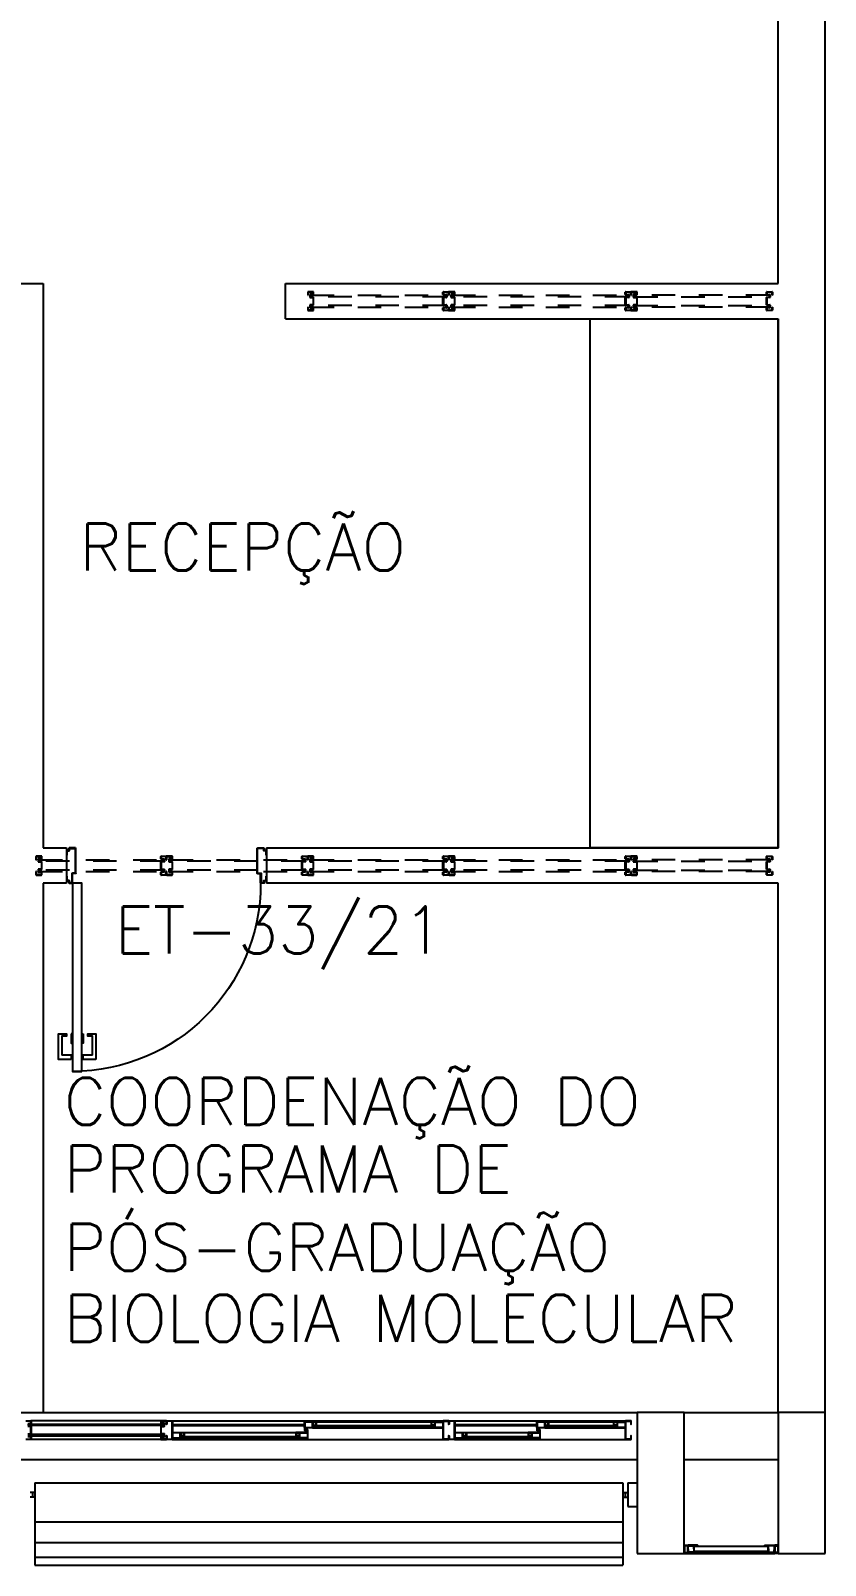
# Model space of a CAD drawing. Header units: millimetres. Extents: x 2686 to 2939, y 1294 to 1441.
# Drawn here: x 2923.32 to 2926.7, y 1348.67 to 1355.2 of the extents above; entities that cross this region are included whole.
import ezdxf

# ---------------------------------------------------------------- set-up
doc = ezdxf.new("R2010")
doc.units = ezdxf.units.MM
doc.linetypes.add('HIDDEN', pattern=[0.375, 0.25, -0.125])
for name, color, linetype in [('AR-ALV', 2, 'Continuous'), ('AR-BANCADAS', 1, 'Continuous'), ('AR-BRISES', 1, 'Continuous'), ('AR-ESQ', 1, 'Continuous'), ('AR-ESTC', 3, 'Continuous'), ('AR-PEITORIL', 1, 'Continuous'), ('AR-PORTA', 1, 'Continuous'), ('BC- VISTA', 1, 'Continuous'), ('BR-LINHAS', 1, 'Continuous'), ('BR-MONTANTE', 242, 'Continuous'), ('BR-PAINEL', 1, 'Continuous'), ('BR-SUPORTE', 1, 'Continuous'), ('DT-ESQ-BAGUETE-C', 1, 'Continuous'), ('DT-ESQ-BAGUETE-V', 1, 'Continuous'), ('DT-ESQ-CHAPA DOBRADA-V', 1, 'Continuous'), ('DT-ESQ-MARCO-V', 1, 'Continuous'), ('DT-ESQ-PERFIL CADEIRA-C', 2, 'Continuous'), ('DT-ESQ-PERFIL CADEIRA-V', 2, 'Continuous'), ('DT-ESQ-PERFIL U SIMPLES-C', 2, 'Continuous'), ('DT-ESQ-PERFIL U-C', 2, 'Continuous'), ('DT-ESQ-PERFIL U-V', 1, 'Continuous'), ('DT-ESQ-PROJ', 1, 'HIDDEN'), ('DT-ESQ-VENEZIANA-C', 1, 'Continuous'), ('DT-ESQ-VENEZIANA-V', 1, 'Continuous'), ('DT-ESQ-VIDRO-C', 2, 'Continuous'), ('DT-ESQ-VIDRO-V', 71, 'Continuous'), ('DT-TXTMOD', 1, 'Continuous'), ('ENDEREÇO', 2, 'Continuous'), ('maçaneta', 1, 'Continuous'), ('mov', 1, 'Continuous'), ('PM-PERFIL U-C', 2, 'Continuous'), ('pm1', 2, 'Continuous'), ('TEXTO', 2, 'Continuous')]:
    doc.layers.add(name, color=color, linetype=linetype)
doc.styles.add('S10', font='simplex.shx', dxfattribs={"height": 0.1})
doc.styles.add('UNB-100', font='simplex.shx', dxfattribs={"height": 0.2})
doc.styles.add('UNB1-100', font='simplex.shx', dxfattribs={"height": 0.2})

# ---------------------------------------------------------------- blocks, each defined once
blk = doc.blocks.new('EF62-P')
at = {"layer": 'DT-ESQ-BAGUETE-C', "ltscale": 0.1}
for points in [[(3.81, -0.055), (3.7965, -0.055), (3.7965, -0.0535), (3.8095, -0.0535, 0.414214), (3.81, -0.053), (3.81, -0.042, 0.414214), (3.8095, -0.0415), (3.7965, -0.0415), (3.7965, -0.04), (3.81, -0.04, -0.414214), (3.8115, -0.0415), (3.8115, -0.0535, -0.414214)], [(4.3015, -0.055), (4.315, -0.055), (4.315, -0.0535), (4.302, -0.0535, -0.414214), (4.3015, -0.053), (4.3015, -0.042, -0.414214), (4.302, -0.0415), (4.315, -0.0415), (4.315, -0.04), (4.3015, -0.04, 0.414214), (4.3, -0.0415), (4.3, -0.0535, 0.414214)], [(4.7975, -0.055), (4.784, -0.055), (4.784, -0.0535), (4.797, -0.0535, 0.414214), (4.7975, -0.053), (4.7975, -0.042, 0.414214), (4.797, -0.0415), (4.784, -0.0415), (4.784, -0.04), (4.7975, -0.04, -0.414214), (4.799, -0.0415), (4.799, -0.0535, -0.414214)], [(5.0765, -0.055), (5.09, -0.055), (5.09, -0.0535), (5.077, -0.0535, -0.414214), (5.0765, -0.053), (5.0765, -0.042, -0.414214), (5.077, -0.0415), (5.09, -0.0415), (5.09, -0.04), (5.0765, -0.04, 0.414214), (5.075, -0.0415), (5.075, -0.0535, 0.414214)], [(3.2485, -0.1), (3.235, -0.1), (3.235, -0.0985), (3.248, -0.0985, 0.414214), (3.2485, -0.098), (3.2485, -0.087, 0.414214), (3.248, -0.0865), (3.235, -0.0865), (3.235, -0.085), (3.2485, -0.085, -0.414214), (3.25, -0.0865), (3.25, -0.0985, -0.414214)], [(3.7265, -0.1), (3.74, -0.1), (3.74, -0.0985), (3.727, -0.0985, -0.414214), (3.7265, -0.098), (3.7265, -0.087, -0.414214), (3.727, -0.0865), (3.74, -0.0865), (3.74, -0.085), (3.7265, -0.085, 0.414214), (3.725, -0.0865), (3.725, -0.0985, 0.414214)], [(4.4485, -0.1), (4.435, -0.1), (4.435, -0.0985), (4.448, -0.0985, 0.414214), (4.4485, -0.098), (4.4485, -0.087, 0.414214), (4.448, -0.0865), (4.435, -0.0865), (4.435, -0.085), (4.4485, -0.085, -0.414214), (4.45, -0.0865), (4.45, -0.0985, -0.414214)], [(4.714, -0.1), (4.7275, -0.1), (4.7275, -0.0985), (4.7145, -0.0985, -0.414214), (4.714, -0.098), (4.714, -0.087, -0.414214), (4.7145, -0.0865), (4.7275, -0.0865), (4.7275, -0.085), (4.714, -0.085, 0.414214), (4.7125, -0.0865), (4.7125, -0.0985, 0.414214)]]:
    blk.add_lwpolyline(points, format="xyb", close=True, dxfattribs=at)
at = {"layer": 'DT-ESQ-BAGUETE-V', "ltscale": 0.1}
for p, q in [((3.81, -0.04), (4.3015, -0.04)), ((4.7975, -0.04), (5.0765, -0.04)), ((3.2485, -0.085), (3.7265, -0.085)), ((4.4485, -0.085), (4.714, -0.085))]:
    blk.add_line(p, q, dxfattribs=at)
at = {"layer": 'DT-ESQ-CHAPA DOBRADA-V', "ltscale": 0.1}
for p, q in [((3.2, -0.052), (3.7615, -0.052)), ((3.2, -0.055), (3.7615, -0.055)), ((4.4, -0.052), (4.749, -0.052)), ((4.4, -0.055), (4.749, -0.055))]:
    blk.add_line(p, q, dxfattribs=at)
at = {"layer": 'DT-ESQ-MARCO-V', "ltscale": 0.1}
for p, q in [((3.1515, -0.035), (2.5985, -0.035)), ((3.1515, -0.115), (2.5985, -0.115))]:
    blk.add_line(p, q, dxfattribs=at)
at = {"layer": 'DT-ESQ-PERFIL CADEIRA-C', "ltscale": 0.1}
for p, q in [((3.7635, -0.0635), (3.81, -0.0635)), ((4.35, -0.0635), (4.3015, -0.0635)), ((4.751, -0.0635), (4.7975, -0.0635)), ((5.125, -0.0635), (5.0765, -0.0635)), ((3.2, -0.1085), (3.2485, -0.1085)), ((3.773, -0.1085), (3.7265, -0.1085)), ((4.4, -0.1085), (4.4485, -0.1085)), ((4.7605, -0.1085), (4.714, -0.1085))]:
    blk.add_line(p, q, dxfattribs=at)
for points in [[(3.81, -0.062, -1), (3.81, -0.065), (3.7635, -0.065, -0.414214), (3.7615, -0.063), (3.7615, -0.042, -0.414214), (3.7635, -0.04), (3.795, -0.04, -0.414214), (3.7965, -0.0415), (3.7965, -0.062)], [(3.7965, -0.0635, -0.198913), (3.7954, -0.0631, -0.198913), (3.795, -0.062), (3.795, -0.042, 0.414214), (3.7945, -0.0415), (3.7635, -0.0415, 0.414214), (3.763, -0.042), (3.763, -0.063, 0.414214), (3.7635, -0.0635)], [(4.3015, -0.065), (4.35, -0.065), (4.35, -0.0635), (4.315, -0.0635, 0.198912), (4.3161, -0.0631, 0.198913), (4.3165, -0.062), (4.3165, -0.042, -0.414214), (4.317, -0.0415), (4.35, -0.0415), (4.35, -0.04), (4.3165, -0.04, 0.414214), (4.315, -0.0415), (4.315, -0.0535), (4.315, -0.055), (4.315, -0.062), (4.3015, -0.062, 1)], [(4.7975, -0.062, -1), (4.7975, -0.065), (4.751, -0.065, -0.414214), (4.749, -0.063), (4.749, -0.042, -0.414214), (4.751, -0.04), (4.7825, -0.04, -0.414214), (4.784, -0.0415), (4.784, -0.062)], [(4.784, -0.0635, -0.198913), (4.7829, -0.0631, -0.198913), (4.7825, -0.062), (4.7825, -0.042, 0.414214), (4.782, -0.0415), (4.751, -0.0415, 0.414214), (4.7505, -0.042), (4.7505, -0.063, 0.414214), (4.751, -0.0635)], [(5.0765, -0.065), (5.125, -0.065), (5.125, -0.0635), (5.09, -0.0635, 0.198912), (5.0911, -0.0631, 0.198913), (5.0915, -0.062), (5.0915, -0.042, -0.414214), (5.092, -0.0415), (5.125, -0.0415), (5.125, -0.04), (5.0915, -0.04, 0.414214), (5.09, -0.0415), (5.09, -0.0535), (5.09, -0.055), (5.09, -0.062), (5.0765, -0.062, 1)], [(3.2485, -0.11), (3.2, -0.11), (3.2, -0.1085), (3.235, -0.1085, -0.198912), (3.2339, -0.1081, -0.198913), (3.2335, -0.107), (3.2335, -0.087, 0.414214), (3.233, -0.0865), (3.2, -0.0865), (3.2, -0.085), (3.2335, -0.085, -0.414214), (3.235, -0.0865), (3.235, -0.0985), (3.235, -0.1), (3.235, -0.107), (3.2485, -0.107, -1)], [(3.7265, -0.107, 1), (3.7265, -0.11), (3.773, -0.11, 0.414214), (3.775, -0.108), (3.775, -0.087, 0.414214), (3.773, -0.085), (3.7415, -0.085, 0.414214), (3.74, -0.0865), (3.74, -0.107)], [(3.74, -0.1085, 0.198913), (3.7411, -0.1081, 0.198913), (3.7415, -0.107), (3.7415, -0.087, -0.414214), (3.742, -0.0865), (3.773, -0.0865, -0.414214), (3.7735, -0.087), (3.7735, -0.108, -0.414214), (3.773, -0.1085)], [(4.4485, -0.11), (4.4, -0.11), (4.4, -0.1085), (4.435, -0.1085, -0.198912), (4.4339, -0.1081, -0.198913), (4.4335, -0.107), (4.4335, -0.087, 0.414214), (4.433, -0.0865), (4.4, -0.0865), (4.4, -0.085), (4.4335, -0.085, -0.414214), (4.435, -0.0865), (4.435, -0.0985), (4.435, -0.1), (4.435, -0.107), (4.4485, -0.107, -1)], [(4.714, -0.107, 1), (4.714, -0.11), (4.7605, -0.11, 0.414214), (4.7625, -0.108), (4.7625, -0.087, 0.414214), (4.7605, -0.085), (4.729, -0.085, 0.414214), (4.7275, -0.0865), (4.7275, -0.107)], [(4.7275, -0.1085, 0.198913), (4.7286, -0.1081, 0.198913), (4.729, -0.107), (4.729, -0.087, -0.414214), (4.7295, -0.0865), (4.7605, -0.0865, -0.414214), (4.761, -0.087), (4.761, -0.108, -0.414214), (4.7605, -0.1085)]]:
    blk.add_lwpolyline(points, format="xyb", close=True, dxfattribs=at)
at = {"layer": 'DT-ESQ-PERFIL CADEIRA-V', "ltscale": 0.1}
for p, q in [((3.795, -0.065), (4.3015, -0.065)), ((4.7825, -0.065), (5.0765, -0.065)), ((3.2485, -0.11), (3.7265, -0.11)), ((4.4485, -0.11), (4.714, -0.11))]:
    blk.add_line(p, q, dxfattribs=at)
at = {"layer": 'DT-ESQ-PERFIL U SIMPLES-C', "ltscale": 0.1}
for points in [[(3.7635, -0.077), (3.7715, -0.077), (3.7715, -0.0755), (3.7635, -0.0755, -0.414214), (3.763, -0.075), (3.763, -0.067, -0.414214), (3.7635, -0.0665), (3.7715, -0.0665), (3.7715, -0.065), (3.7635, -0.065, 0.414214), (3.7615, -0.067), (3.7615, -0.075, 0.414214)], [(4.751, -0.077), (4.759, -0.077), (4.759, -0.0755), (4.751, -0.0755, -0.414214), (4.7505, -0.075), (4.7505, -0.067, -0.414214), (4.751, -0.0665), (4.759, -0.0665), (4.759, -0.065), (4.751, -0.065, 0.414214), (4.749, -0.067), (4.749, -0.075, 0.414214)], [(3.773, -0.073), (3.765, -0.073), (3.765, -0.0745), (3.773, -0.0745, -0.414214), (3.7735, -0.075), (3.7735, -0.083, -0.414214), (3.773, -0.0835), (3.765, -0.0835), (3.765, -0.085), (3.773, -0.085, 0.414214), (3.775, -0.083), (3.775, -0.075, 0.414214)], [(4.7605, -0.073), (4.7525, -0.073), (4.7525, -0.0745), (4.7605, -0.0745, -0.414214), (4.761, -0.075), (4.761, -0.083, -0.414214), (4.7605, -0.0835), (4.7525, -0.0835), (4.7525, -0.085), (4.7605, -0.085, 0.414214), (4.7625, -0.083), (4.7625, -0.075, 0.414214)]]:
    blk.add_lwpolyline(points, format="xyb", close=True, dxfattribs=at)
at = {"layer": 'DT-ESQ-PERFIL U-C', "ltscale": 0.1}
for points in [[(2.577, -0.1135), (2.598, -0.1135, 0.414214), (2.5985, -0.113), (2.5985, -0.1035), (2.5855, -0.1035, -0.414214)], [(2.5855, -0.0905), (2.5985, -0.0905), (2.5985, -0.0595), (2.5855, -0.0595, -0.414214)], [(2.5855, -0.0465), (2.5985, -0.0465), (2.5985, -0.037, 0.414214), (2.598, -0.0365), (2.577, -0.0365, 0.414214)], [(2.5765, -0.035), (2.5985, -0.035, -0.414214), (2.6, -0.0365), (2.6, -0.0465, -0.414214), (2.5985, -0.048), (2.5855, -0.048)], [(2.5855, -0.058), (2.5985, -0.058), (2.5985, -0.058, -0.414214), (2.6, -0.0595), (2.6, -0.0905, -0.414214), (2.5985, -0.092), (2.5985, -0.092), (2.5855, -0.092)], [(2.5855, -0.102), (2.5985, -0.102, -0.414214), (2.6, -0.1035), (2.6, -0.1135, -0.414214), (2.5985, -0.115), (2.5765, -0.115, -0.414214)]]:
    blk.add_lwpolyline(points, format="xyb", dxfattribs=at)
for points in [[(3.15, -0.1035), (3.15, -0.1135, 0.414214), (3.1515, -0.115), (3.1735, -0.115, 0.414214), (3.175, -0.1135), (3.175, -0.1), (3.1735, -0.1), (3.1735, -0.113, -0.414214), (3.173, -0.1135), (3.152, -0.1135, -0.414214), (3.1515, -0.113), (3.1515, -0.1035), (3.1645, -0.1035, 0.414214), (3.166, -0.102), (3.166, -0.092, 0.414214), (3.1645, -0.0905), (3.1515, -0.0905), (3.1515, -0.0595), (3.1645, -0.0595, 0.414214), (3.166, -0.058), (3.166, -0.048, 0.414214), (3.1645, -0.0465), (3.1515, -0.0465), (3.1515, -0.037, -0.414214), (3.152, -0.0365), (3.173, -0.0365, -0.414214), (3.1735, -0.037), (3.1735, -0.05), (3.175, -0.05), (3.175, -0.0365, 0.414214), (3.1735, -0.035), (3.1515, -0.035, 0.414214), (3.15, -0.0365), (3.15, -0.0465, 0.414214), (3.1515, -0.048), (3.1645, -0.048), (3.1645, -0.058), (3.1515, -0.058), (3.1515, -0.058, 0.414214), (3.15, -0.0595), (3.15, -0.0905, 0.414214), (3.1515, -0.092), (3.1515, -0.092), (3.1645, -0.092), (3.1645, -0.102), (3.1515, -0.102, 0.414214)], [(3.175, -0.0365, -0.414214), (3.1765, -0.035), (3.1985, -0.035, -0.414214), (3.2, -0.0365), (3.2, -0.1135, -0.414214), (3.1985, -0.115), (3.1765, -0.115, -0.414214), (3.175, -0.1135), (3.175, -0.1), (3.1765, -0.1), (3.1765, -0.113, 0.414214), (3.177, -0.1135), (3.198, -0.1135, 0.414214), (3.1985, -0.113), (3.1985, -0.037, 0.414214), (3.198, -0.0365), (3.177, -0.0365, 0.414214), (3.1765, -0.037), (3.1765, -0.05), (3.175, -0.05)], [(4.375, -0.0365, 0.414214), (4.3735, -0.035), (4.3515, -0.035, 0.414214), (4.35, -0.0365), (4.35, -0.1135, 0.414214), (4.3515, -0.115), (4.3735, -0.115, 0.414214), (4.375, -0.1135), (4.375, -0.1), (4.3735, -0.1), (4.3735, -0.113, -0.414214), (4.373, -0.1135), (4.352, -0.1135, -0.414214), (4.3515, -0.113), (4.3515, -0.037, -0.414214), (4.352, -0.0365), (4.373, -0.0365, -0.414214), (4.3735, -0.037), (4.3735, -0.05), (4.375, -0.05)], [(4.375, -0.0365, -0.414214), (4.3765, -0.035), (4.3985, -0.035, -0.414214), (4.4, -0.0365), (4.4, -0.1135, -0.414214), (4.3985, -0.115), (4.3765, -0.115, -0.414214), (4.375, -0.1135), (4.375, -0.1), (4.3765, -0.1), (4.3765, -0.113, 0.414214), (4.377, -0.1135), (4.398, -0.1135, 0.414214), (4.3985, -0.113), (4.3985, -0.037, 0.414214), (4.398, -0.0365), (4.377, -0.0365, 0.414214), (4.3765, -0.037), (4.3765, -0.05), (4.375, -0.05)], [(5.15, -0.0365, 0.414214), (5.1485, -0.035), (5.1265, -0.035, 0.414214), (5.125, -0.0365), (5.125, -0.1135, 0.414214), (5.1265, -0.115), (5.1485, -0.115, 0.414214), (5.15, -0.1135), (5.15, -0.1), (5.1485, -0.1), (5.1485, -0.113, -0.414214), (5.148, -0.1135), (5.127, -0.1135, -0.414214), (5.1265, -0.113), (5.1265, -0.037, -0.414214), (5.127, -0.0365), (5.148, -0.0365, -0.414214), (5.1485, -0.037), (5.1485, -0.05), (5.15, -0.05)]]:
    blk.add_lwpolyline(points, format="xyb", close=True, dxfattribs=at)
at = {"layer": 'DT-ESQ-PERFIL U-V', "ltscale": 0.1}
for p, q in [((3.1985, -0.035), (4.3515, -0.035)), ((4.3985, -0.035), (5.1265, -0.035)), ((3.1985, -0.115), (4.3515, -0.115)), ((4.3985, -0.115), (5.1265, -0.115))]:
    blk.add_line(p, q, dxfattribs=at)
at = {"layer": 'DT-ESQ-VIDRO-C', "ltscale": 0.1}
for points in [[(2.5875, -0.056), (2.5875, -0.05), (3.1625, -0.05), (3.1625, -0.056)], [(4.3125, -0.06), (4.3125, -0.057), (3.799, -0.057), (3.799, -0.06)], [(5.0875, -0.06), (5.0875, -0.057), (4.7865, -0.057), (4.7865, -0.06)], [(3.238, -0.105), (3.238, -0.102), (3.737, -0.102), (3.737, -0.105)], [(4.438, -0.105), (4.438, -0.102), (4.7245, -0.102), (4.7245, -0.105)]]:
    blk.add_lwpolyline(points, close=True, dxfattribs=at)
at = {"layer": 'DT-ESQ-VIDRO-V', "ltscale": 0.1}
blk.add_lwpolyline([(2.5875, -0.094), (2.5875, -0.1), (3.1625, -0.1), (3.1625, -0.094)], close=True, dxfattribs=at)
at = {"layer": 'DT-TXTMOD', "ltscale": 0.1, "style": 'S10', "flags": 3}
for tag, p in [('M01A', (0.025, -0.255)), ('M02A', (0.4253, -0.255)), ('M03A', (0.827, -0.255)), ('M04A', (1.2288, -0.255)), ('M05A', (1.6306, -0.255)), ('M06A', (2.0323, -0.255)), ('M07A', (2.4341, -0.255)), ('M08A', (2.8359, -0.255)), ('M09A', (3.2376, -0.255)), ('M10A', (3.6394, -0.255)), ('M11A', (4.0412, -0.255)), ('M12A', (4.4429, -0.255)), ('M13A', (4.8447, -0.255)), ('M14A', (5.2464, -0.255)), ('M15A', (5.6482, -0.255)), ('M16A', (6.05, -0.255))]:
    blk.add_attdef(tag, p, '', height=0.1, dxfattribs=at)
blk = doc.blocks.new('BCL07')
at = {"layer": 'BC- VISTA'}
blk.add_lwpolyline([(0.8, 0), (0.8, -2.25), (0, -2.25), (0, 0)], close=True, dxfattribs=at)
blk = doc.blocks.new('EF139-P')
at = {"layer": 'DT-ESQ-PROJ', "ltscale": 0.1}
for points in [[(0.025, -0.1035), (0.025, -0.1135, -0.414214), (0.0235, -0.115), (0.0015, -0.115, -0.414214), (0, -0.1135), (0, -0.1), (0.0015, -0.1), (0.0015, -0.113, 0.414214), (0.002, -0.1135), (0.023, -0.1135, 0.414214), (0.0235, -0.113), (0.0235, -0.1035), (0.0105, -0.1035, -0.414214), (0.009, -0.102), (0.009, -0.092, -0.414214), (0.0105, -0.0905), (0.0235, -0.0905), (0.0235, -0.0595), (0.0105, -0.0595, -0.414214), (0.009, -0.058), (0.009, -0.048, -0.414214), (0.0105, -0.0465), (0.0235, -0.0465), (0.0235, -0.037, 0.414214), (0.023, -0.0365), (0.002, -0.0365, 0.414214), (0.0015, -0.037), (0.0015, -0.05), (0, -0.05), (0, -0.0365, -0.414214), (0.0015, -0.035), (0.0235, -0.035, -0.414214), (0.025, -0.0365), (0.025, -0.0465, -0.414214), (0.0235, -0.048), (0.0105, -0.048), (0.0105, -0.058), (0.0235, -0.058), (0.0235, -0.058, -0.414214), (0.025, -0.0595), (0.025, -0.0905, -0.414214), (0.0235, -0.092), (0.0235, -0.092), (0.0105, -0.092), (0.0105, -0.102), (0.0235, -0.102, -0.414214)], [(0.575, -0.1035), (0.575, -0.1135, 0.414214), (0.5765, -0.115), (0.5985, -0.115, 0.414214), (0.6, -0.1135), (0.6, -0.1), (0.5985, -0.1), (0.5985, -0.113, -0.414214), (0.598, -0.1135), (0.577, -0.1135, -0.414214), (0.5765, -0.113), (0.5765, -0.1035), (0.5895, -0.1035, 0.414214), (0.591, -0.102), (0.591, -0.092, 0.414214), (0.5895, -0.0905), (0.5765, -0.0905), (0.5765, -0.0595), (0.5895, -0.0595, 0.414214), (0.591, -0.058), (0.591, -0.048, 0.414214), (0.5895, -0.0465), (0.5765, -0.0465), (0.5765, -0.037, -0.414214), (0.577, -0.0365), (0.598, -0.0365, -0.414214), (0.5985, -0.037), (0.5985, -0.05), (0.6, -0.05), (0.6, -0.0365, 0.414214), (0.5985, -0.035), (0.5765, -0.035, 0.414214), (0.575, -0.0365), (0.575, -0.0465, 0.414214), (0.5765, -0.048), (0.5895, -0.048), (0.5895, -0.058), (0.5765, -0.058), (0.5765, -0.058, 0.414214), (0.575, -0.0595), (0.575, -0.0905, 0.414214), (0.5765, -0.092), (0.5765, -0.092), (0.5895, -0.092), (0.5895, -0.102), (0.5765, -0.102, 0.414214)], [(0.625, -0.1035), (0.625, -0.1135, -0.414214), (0.6235, -0.115), (0.6015, -0.115, -0.414214), (0.6, -0.1135), (0.6, -0.1), (0.6015, -0.1), (0.6015, -0.113, 0.414214), (0.602, -0.1135), (0.623, -0.1135, 0.414214), (0.6235, -0.113), (0.6235, -0.1035), (0.6105, -0.1035, -0.414214), (0.609, -0.102), (0.609, -0.092, -0.414214), (0.6105, -0.0905), (0.6235, -0.0905), (0.6235, -0.0595), (0.6105, -0.0595, -0.414214), (0.609, -0.058), (0.609, -0.048, -0.414214), (0.6105, -0.0465), (0.6235, -0.0465), (0.6235, -0.037, 0.414214), (0.623, -0.0365), (0.602, -0.0365, 0.414214), (0.6015, -0.037), (0.6015, -0.05), (0.6, -0.05), (0.6, -0.0365, -0.414214), (0.6015, -0.035), (0.6235, -0.035, -0.414214), (0.625, -0.0365), (0.625, -0.0465, -0.414214), (0.6235, -0.048), (0.6105, -0.048), (0.6105, -0.058), (0.6235, -0.058), (0.6235, -0.058, -0.414214), (0.625, -0.0595), (0.625, -0.0905, -0.414214), (0.6235, -0.092), (0.6235, -0.092), (0.6105, -0.092), (0.6105, -0.102), (0.6235, -0.102, -0.414214)], [(1.35, -0.1035), (1.35, -0.1135, 0.414214), (1.3515, -0.115), (1.3735, -0.115, 0.414214), (1.375, -0.1135), (1.375, -0.1), (1.3735, -0.1), (1.3735, -0.113, -0.414214), (1.373, -0.1135), (1.352, -0.1135, -0.414214), (1.3515, -0.113), (1.3515, -0.1035), (1.3645, -0.1035, 0.414214), (1.366, -0.102), (1.366, -0.092, 0.414214), (1.3645, -0.0905), (1.3515, -0.0905), (1.3515, -0.0595), (1.3645, -0.0595, 0.414214), (1.366, -0.058), (1.366, -0.048, 0.414214), (1.3645, -0.0465), (1.3515, -0.0465), (1.3515, -0.037, -0.414214), (1.352, -0.0365), (1.373, -0.0365, -0.414214), (1.3735, -0.037), (1.3735, -0.05), (1.375, -0.05), (1.375, -0.0365, 0.414214), (1.3735, -0.035), (1.3515, -0.035, 0.414214), (1.35, -0.0365), (1.35, -0.0465, 0.414214), (1.3515, -0.048), (1.3645, -0.048), (1.3645, -0.058), (1.3515, -0.058), (1.3515, -0.058, 0.414214), (1.35, -0.0595), (1.35, -0.0905, 0.414214), (1.3515, -0.092), (1.3515, -0.092), (1.3645, -0.092), (1.3645, -0.102), (1.3515, -0.102, 0.414214)], [(1.4, -0.1035), (1.4, -0.1135, -0.414214), (1.3985, -0.115), (1.3765, -0.115, -0.414214), (1.375, -0.1135), (1.375, -0.1), (1.3765, -0.1), (1.3765, -0.113, 0.414214), (1.377, -0.1135), (1.398, -0.1135, 0.414214), (1.3985, -0.113), (1.3985, -0.1035), (1.3855, -0.1035, -0.414214), (1.384, -0.102), (1.384, -0.092, -0.414214), (1.3855, -0.0905), (1.3985, -0.0905), (1.3985, -0.0595), (1.3855, -0.0595, -0.414214), (1.384, -0.058), (1.384, -0.048, -0.414214), (1.3855, -0.0465), (1.3985, -0.0465), (1.3985, -0.037, 0.414214), (1.398, -0.0365), (1.377, -0.0365, 0.414214), (1.3765, -0.037), (1.3765, -0.05), (1.375, -0.05), (1.375, -0.0365, -0.414214), (1.3765, -0.035), (1.3985, -0.035, -0.414214), (1.4, -0.0365), (1.4, -0.0465, -0.414214), (1.3985, -0.048), (1.3855, -0.048), (1.3855, -0.058), (1.3985, -0.058), (1.3985, -0.058, -0.414214), (1.4, -0.0595), (1.4, -0.0905, -0.414214), (1.3985, -0.092), (1.3985, -0.092), (1.3855, -0.092), (1.3855, -0.102), (1.3985, -0.102, -0.414214)], [(1.95, -0.1035), (1.95, -0.1135, 0.414214), (1.9515, -0.115), (1.9735, -0.115, 0.414214), (1.975, -0.1135), (1.975, -0.1), (1.9735, -0.1), (1.9735, -0.113, -0.414214), (1.973, -0.1135), (1.952, -0.1135, -0.414214), (1.9515, -0.113), (1.9515, -0.1035), (1.9645, -0.1035, 0.414214), (1.966, -0.102), (1.966, -0.092, 0.414214), (1.9645, -0.0905), (1.9515, -0.0905), (1.9515, -0.0595), (1.9645, -0.0595, 0.414214), (1.966, -0.058), (1.966, -0.048, 0.414214), (1.9645, -0.0465), (1.9515, -0.0465), (1.9515, -0.037, -0.414214), (1.952, -0.0365), (1.973, -0.0365, -0.414214), (1.9735, -0.037), (1.9735, -0.05), (1.975, -0.05), (1.975, -0.0365, 0.414214), (1.9735, -0.035), (1.9515, -0.035, 0.414214), (1.95, -0.0365), (1.95, -0.0465, 0.414214), (1.9515, -0.048), (1.9645, -0.048), (1.9645, -0.058), (1.9515, -0.058), (1.9515, -0.058, 0.414214), (1.95, -0.0595), (1.95, -0.0905, 0.414214), (1.9515, -0.092), (1.9515, -0.092), (1.9645, -0.092), (1.9645, -0.102), (1.9515, -0.102, 0.414214)]]:
    blk.add_lwpolyline(points, format="xyb", close=True, dxfattribs=at)
for points in [[(0.0125, -0.056), (0.0125, -0.05), (0.5875, -0.05), (0.5875, -0.056)], [(1.3625, -0.056), (1.3625, -0.05), (0.6125, -0.05), (0.6125, -0.056)], [(1.9625, -0.056), (1.9625, -0.05), (1.3875, -0.05), (1.3875, -0.056)], [(0.0125, -0.094), (0.0125, -0.1), (0.5875, -0.1), (0.5875, -0.094)], [(1.3625, -0.094), (1.3625, -0.1), (0.6125, -0.1), (0.6125, -0.094)], [(1.9625, -0.094), (1.9625, -0.1), (1.3875, -0.1), (1.3875, -0.094)]]:
    blk.add_lwpolyline(points, close=True, dxfattribs=at)
at = {"layer": 'DT-TXTMOD', "ltscale": 0.1, "style": 'S10', "flags": 3}
for tag, p in [('M19A', (0.0235, -0.255)), ('M21A', (0.827, -0.255)), ('M23A', (1.6306, -0.255)), ('M26A', (2.4341, -0.255))]:
    blk.add_attdef(tag, p, '', height=0.1, dxfattribs=at)
blk = doc.blocks.new('EF140-P')
at = {"layer": 'DT-ESQ-PROJ', "ltscale": 0.1}
for points in [[(0.025, -0.1035), (0.025, -0.1135, -0.414214), (0.0235, -0.115), (0.0015, -0.115, -0.414214), (0, -0.1135), (0, -0.1), (0.0015, -0.1), (0.0015, -0.113, 0.414214), (0.002, -0.1135), (0.023, -0.1135, 0.414214), (0.0235, -0.113), (0.0235, -0.1035), (0.0105, -0.1035, -0.414214), (0.009, -0.102), (0.009, -0.092, -0.414214), (0.0105, -0.0905), (0.0235, -0.0905), (0.0235, -0.0595), (0.0105, -0.0595, -0.414214), (0.009, -0.058), (0.009, -0.048, -0.414214), (0.0105, -0.0465), (0.0235, -0.0465), (0.0235, -0.037, 0.414214), (0.023, -0.0365), (0.002, -0.0365, 0.414214), (0.0015, -0.037), (0.0015, -0.05), (0, -0.05), (0, -0.0365, -0.414214), (0.0015, -0.035), (0.0235, -0.035, -0.414214), (0.025, -0.0365), (0.025, -0.0465, -0.414214), (0.0235, -0.048), (0.0105, -0.048), (0.0105, -0.058), (0.0235, -0.058), (0.0235, -0.058, -0.414214), (0.025, -0.0595), (0.025, -0.0905, -0.414214), (0.0235, -0.092), (0.0235, -0.092), (0.0105, -0.092), (0.0105, -0.102), (0.0235, -0.102, -0.414214)], [(0.575, -0.1035), (0.575, -0.1135, 0.414214), (0.5765, -0.115), (0.5985, -0.115, 0.414214), (0.6, -0.1135), (0.6, -0.1), (0.5985, -0.1), (0.5985, -0.113, -0.414214), (0.598, -0.1135), (0.577, -0.1135, -0.414214), (0.5765, -0.113), (0.5765, -0.1035), (0.5895, -0.1035, 0.414214), (0.591, -0.102), (0.591, -0.092, 0.414214), (0.5895, -0.0905), (0.5765, -0.0905), (0.5765, -0.0595), (0.5895, -0.0595, 0.414214), (0.591, -0.058), (0.591, -0.048, 0.414214), (0.5895, -0.0465), (0.5765, -0.0465), (0.5765, -0.037, -0.414214), (0.577, -0.0365), (0.598, -0.0365, -0.414214), (0.5985, -0.037), (0.5985, -0.05), (0.6, -0.05), (0.6, -0.0365, 0.414214), (0.5985, -0.035), (0.5765, -0.035, 0.414214), (0.575, -0.0365), (0.575, -0.0465, 0.414214), (0.5765, -0.048), (0.5895, -0.048), (0.5895, -0.058), (0.5765, -0.058), (0.5765, -0.058, 0.414214), (0.575, -0.0595), (0.575, -0.0905, 0.414214), (0.5765, -0.092), (0.5765, -0.092), (0.5895, -0.092), (0.5895, -0.102), (0.5765, -0.102, 0.414214)], [(0.625, -0.1035), (0.625, -0.1135, -0.414214), (0.6235, -0.115), (0.6015, -0.115, -0.414214), (0.6, -0.1135), (0.6, -0.1), (0.6015, -0.1), (0.6015, -0.113, 0.414214), (0.602, -0.1135), (0.623, -0.1135, 0.414214), (0.6235, -0.113), (0.6235, -0.1035), (0.6105, -0.1035, -0.414214), (0.609, -0.102), (0.609, -0.092, -0.414214), (0.6105, -0.0905), (0.6235, -0.0905), (0.6235, -0.0595), (0.6105, -0.0595, -0.414214), (0.609, -0.058), (0.609, -0.048, -0.414214), (0.6105, -0.0465), (0.6235, -0.0465), (0.6235, -0.037, 0.414214), (0.623, -0.0365), (0.602, -0.0365, 0.414214), (0.6015, -0.037), (0.6015, -0.05), (0.6, -0.05), (0.6, -0.0365, -0.414214), (0.6015, -0.035), (0.6235, -0.035, -0.414214), (0.625, -0.0365), (0.625, -0.0465, -0.414214), (0.6235, -0.048), (0.6105, -0.048), (0.6105, -0.058), (0.6235, -0.058), (0.6235, -0.058, -0.414214), (0.625, -0.0595), (0.625, -0.0905, -0.414214), (0.6235, -0.092), (0.6235, -0.092), (0.6105, -0.092), (0.6105, -0.102), (0.6235, -0.102, -0.414214)], [(1.35, -0.1035), (1.35, -0.1135, 0.414214), (1.3515, -0.115), (1.3735, -0.115, 0.414214), (1.375, -0.1135), (1.375, -0.1), (1.3735, -0.1), (1.3735, -0.113, -0.414214), (1.373, -0.1135), (1.352, -0.1135, -0.414214), (1.3515, -0.113), (1.3515, -0.1035), (1.3645, -0.1035, 0.414214), (1.366, -0.102), (1.366, -0.092, 0.414214), (1.3645, -0.0905), (1.3515, -0.0905), (1.3515, -0.0595), (1.3645, -0.0595, 0.414214), (1.366, -0.058), (1.366, -0.048, 0.414214), (1.3645, -0.0465), (1.3515, -0.0465), (1.3515, -0.037, -0.414214), (1.352, -0.0365), (1.373, -0.0365, -0.414214), (1.3735, -0.037), (1.3735, -0.05), (1.375, -0.05), (1.375, -0.0365, 0.414214), (1.3735, -0.035), (1.3515, -0.035, 0.414214), (1.35, -0.0365), (1.35, -0.0465, 0.414214), (1.3515, -0.048), (1.3645, -0.048), (1.3645, -0.058), (1.3515, -0.058), (1.3515, -0.058, 0.414214), (1.35, -0.0595), (1.35, -0.0905, 0.414214), (1.3515, -0.092), (1.3515, -0.092), (1.3645, -0.092), (1.3645, -0.102), (1.3515, -0.102, 0.414214)], [(1.4, -0.1035), (1.4, -0.1135, -0.414214), (1.3985, -0.115), (1.3765, -0.115, -0.414214), (1.375, -0.1135), (1.375, -0.1), (1.3765, -0.1), (1.3765, -0.113, 0.414214), (1.377, -0.1135), (1.398, -0.1135, 0.414214), (1.3985, -0.113), (1.3985, -0.1035), (1.3855, -0.1035, -0.414214), (1.384, -0.102), (1.384, -0.092, -0.414214), (1.3855, -0.0905), (1.3985, -0.0905), (1.3985, -0.0595), (1.3855, -0.0595, -0.414214), (1.384, -0.058), (1.384, -0.048, -0.414214), (1.3855, -0.0465), (1.3985, -0.0465), (1.3985, -0.037, 0.414214), (1.398, -0.0365), (1.377, -0.0365, 0.414214), (1.3765, -0.037), (1.3765, -0.05), (1.375, -0.05), (1.375, -0.0365, -0.414214), (1.3765, -0.035), (1.3985, -0.035, -0.414214), (1.4, -0.0365), (1.4, -0.0465, -0.414214), (1.3985, -0.048), (1.3855, -0.048), (1.3855, -0.058), (1.3985, -0.058), (1.3985, -0.058, -0.414214), (1.4, -0.0595), (1.4, -0.0905, -0.414214), (1.3985, -0.092), (1.3985, -0.092), (1.3855, -0.092), (1.3855, -0.102), (1.3985, -0.102, -0.414214)], [(1.95, -0.1035), (1.95, -0.1135, 0.414214), (1.9515, -0.115), (1.9735, -0.115, 0.414214), (1.975, -0.1135), (1.975, -0.1), (1.9735, -0.1), (1.9735, -0.113, -0.414214), (1.973, -0.1135), (1.952, -0.1135, -0.414214), (1.9515, -0.113), (1.9515, -0.1035), (1.9645, -0.1035, 0.414214), (1.966, -0.102), (1.966, -0.092, 0.414214), (1.9645, -0.0905), (1.9515, -0.0905), (1.9515, -0.0595), (1.9645, -0.0595, 0.414214), (1.966, -0.058), (1.966, -0.048, 0.414214), (1.9645, -0.0465), (1.9515, -0.0465), (1.9515, -0.037, -0.414214), (1.952, -0.0365), (1.973, -0.0365, -0.414214), (1.9735, -0.037), (1.9735, -0.05), (1.975, -0.05), (1.975, -0.0365, 0.414214), (1.9735, -0.035), (1.9515, -0.035, 0.414214), (1.95, -0.0365), (1.95, -0.0465, 0.414214), (1.9515, -0.048), (1.9645, -0.048), (1.9645, -0.058), (1.9515, -0.058), (1.9515, -0.058, 0.414214), (1.95, -0.0595), (1.95, -0.0905, 0.414214), (1.9515, -0.092), (1.9515, -0.092), (1.9645, -0.092), (1.9645, -0.102), (1.9515, -0.102, 0.414214)], [(2, -0.1035), (2, -0.1135, -0.414214), (1.9985, -0.115), (1.9765, -0.115, -0.414214), (1.975, -0.1135), (1.975, -0.1), (1.9765, -0.1), (1.9765, -0.113, 0.414214), (1.977, -0.1135), (1.998, -0.1135, 0.414214), (1.9985, -0.113), (1.9985, -0.1035), (1.9855, -0.1035, -0.414214), (1.984, -0.102), (1.984, -0.092, -0.414214), (1.9855, -0.0905), (1.9985, -0.0905), (1.9985, -0.0595), (1.9855, -0.0595, -0.414214), (1.984, -0.058), (1.984, -0.048, -0.414214), (1.9855, -0.0465), (1.9985, -0.0465), (1.9985, -0.037, 0.414214), (1.998, -0.0365), (1.977, -0.0365, 0.414214), (1.9765, -0.037), (1.9765, -0.05), (1.975, -0.05), (1.975, -0.0365, -0.414214), (1.9765, -0.035), (1.9985, -0.035, -0.414214), (2, -0.0365), (2, -0.0465, -0.414214), (1.9985, -0.048), (1.9855, -0.048), (1.9855, -0.058), (1.9985, -0.058), (1.9985, -0.058, -0.414214), (2, -0.0595), (2, -0.0905, -0.414214), (1.9985, -0.092), (1.9985, -0.092), (1.9855, -0.092), (1.9855, -0.102), (1.9985, -0.102, -0.414214)], [(2.55, -0.1035), (2.55, -0.1135, 0.414214), (2.5515, -0.115), (2.5735, -0.115, 0.414214), (2.575, -0.1135), (2.575, -0.1), (2.5735, -0.1), (2.5735, -0.113, -0.414214), (2.573, -0.1135), (2.552, -0.1135, -0.414214), (2.5515, -0.113), (2.5515, -0.1035), (2.5645, -0.1035, 0.414214), (2.566, -0.102), (2.566, -0.092, 0.414214), (2.5645, -0.0905), (2.5515, -0.0905), (2.5515, -0.0595), (2.5645, -0.0595, 0.414214), (2.566, -0.058), (2.566, -0.048, 0.414214), (2.5645, -0.0465), (2.5515, -0.0465), (2.5515, -0.037, -0.414214), (2.552, -0.0365), (2.573, -0.0365, -0.414214), (2.5735, -0.037), (2.5735, -0.05), (2.575, -0.05), (2.575, -0.0365, 0.414214), (2.5735, -0.035), (2.5515, -0.035, 0.414214), (2.55, -0.0365), (2.55, -0.0465, 0.414214), (2.5515, -0.048), (2.5645, -0.048), (2.5645, -0.058), (2.5515, -0.058), (2.5515, -0.058, 0.414214), (2.55, -0.0595), (2.55, -0.0905, 0.414214), (2.5515, -0.092), (2.5515, -0.092), (2.5645, -0.092), (2.5645, -0.102), (2.5515, -0.102, 0.414214)], [(2.6, -0.1035), (2.6, -0.1135, -0.414214), (2.5985, -0.115), (2.5765, -0.115, -0.414214), (2.575, -0.1135), (2.575, -0.1), (2.5765, -0.1), (2.5765, -0.113, 0.414214), (2.577, -0.1135), (2.598, -0.1135, 0.414214), (2.5985, -0.113), (2.5985, -0.1035), (2.5855, -0.1035, -0.414214), (2.584, -0.102), (2.584, -0.092, -0.414214), (2.5855, -0.0905), (2.5985, -0.0905), (2.5985, -0.0595), (2.5855, -0.0595, -0.414214), (2.584, -0.058), (2.584, -0.048, -0.414214), (2.5855, -0.0465), (2.5985, -0.0465), (2.5985, -0.037, 0.414214), (2.598, -0.0365), (2.577, -0.0365, 0.414214), (2.5765, -0.037), (2.5765, -0.05), (2.575, -0.05), (2.575, -0.0365, -0.414214), (2.5765, -0.035), (2.5985, -0.035, -0.414214), (2.6, -0.0365), (2.6, -0.0465, -0.414214), (2.5985, -0.048), (2.5855, -0.048), (2.5855, -0.058), (2.5985, -0.058), (2.5985, -0.058, -0.414214), (2.6, -0.0595), (2.6, -0.0905, -0.414214), (2.5985, -0.092), (2.5985, -0.092), (2.5855, -0.092), (2.5855, -0.102), (2.5985, -0.102, -0.414214)], [(3.105, -0.1035), (3.105, -0.1135, 0.414214), (3.1065, -0.115), (3.1285, -0.115, 0.414214), (3.13, -0.1135), (3.13, -0.1), (3.1285, -0.1), (3.1285, -0.113, -0.414214), (3.128, -0.1135), (3.107, -0.1135, -0.414214), (3.1065, -0.113), (3.1065, -0.1035), (3.1195, -0.1035, 0.414214), (3.121, -0.102), (3.121, -0.092, 0.414214), (3.1195, -0.0905), (3.1065, -0.0905), (3.1065, -0.0595), (3.1195, -0.0595, 0.414214), (3.121, -0.058), (3.121, -0.048, 0.414214), (3.1195, -0.0465), (3.1065, -0.0465), (3.1065, -0.037, -0.414214), (3.107, -0.0365), (3.128, -0.0365, -0.414214), (3.1285, -0.037), (3.1285, -0.05), (3.13, -0.05), (3.13, -0.0365, 0.414214), (3.1285, -0.035), (3.1065, -0.035, 0.414214), (3.105, -0.0365), (3.105, -0.0465, 0.414214), (3.1065, -0.048), (3.1195, -0.048), (3.1195, -0.058), (3.1065, -0.058), (3.1065, -0.058, 0.414214), (3.105, -0.0595), (3.105, -0.0905, 0.414214), (3.1065, -0.092), (3.1065, -0.092), (3.1195, -0.092), (3.1195, -0.102), (3.1065, -0.102, 0.414214)]]:
    blk.add_lwpolyline(points, format="xyb", close=True, dxfattribs=at)
for points in [[(0.0125, -0.056), (0.0125, -0.05), (0.5875, -0.05), (0.5875, -0.056)], [(1.3625, -0.056), (1.3625, -0.05), (0.6125, -0.05), (0.6125, -0.056)], [(1.9625, -0.056), (1.9625, -0.05), (1.3875, -0.05), (1.3875, -0.056)], [(2.5625, -0.056), (2.5625, -0.05), (1.9875, -0.05), (1.9875, -0.056)], [(3.1175, -0.056), (3.1175, -0.05), (2.5875, -0.05), (2.5875, -0.056)], [(0.0125, -0.094), (0.0125, -0.1), (0.5875, -0.1), (0.5875, -0.094)], [(1.3625, -0.094), (1.3625, -0.1), (0.6125, -0.1), (0.6125, -0.094)], [(1.9625, -0.094), (1.9625, -0.1), (1.3875, -0.1), (1.3875, -0.094)], [(2.5625, -0.094), (2.5625, -0.1), (1.9875, -0.1), (1.9875, -0.094)], [(3.1175, -0.094), (3.1175, -0.1), (2.5875, -0.1), (2.5875, -0.094)]]:
    blk.add_lwpolyline(points, close=True, dxfattribs=at)
at = {"layer": 'DT-TXTMOD', "ltscale": 0.1, "style": 'S10', "flags": 3}
for tag, p in [('M19A', (0.0235, -0.255)), ('M21A', (0.827, -0.255)), ('M23A', (1.6306, -0.255)), ('M26A', (2.4341, -0.255))]:
    blk.add_attdef(tag, p, '', height=0.1, dxfattribs=at)
blk = doc.blocks.new('EF01A-P')
at = {"layer": 'DT-ESQ-BAGUETE-C', "ltscale": 0.1}
for points in [[(0.0015, 0.035), (0.015, 0.035), (0.015, 0.0335), (0.0015, 0.0335), (0.0015, 0.005), (0.015, 0.005), (0.015, 0.0035), (0.0015, 0.0035, -0.414214), (0, 0.005), (0, 0.0335, -0.414214)], [(0.3985, 0.035), (0.385, 0.035), (0.385, 0.0335), (0.3985, 0.0335), (0.3985, 0.005), (0.385, 0.005), (0.385, 0.0035), (0.3985, 0.0035, 0.414214), (0.4, 0.005), (0.4, 0.0335, 0.414214)]]:
    blk.add_lwpolyline(points, format="xyb", close=True, dxfattribs=at)
at = {"layer": 'DT-ESQ-PERFIL CADEIRA-C', "ltscale": 0.1}
for points in [[(0.01, 0.0015), (0.01, 0.003), (0.0015, 0.003, 1), (0.0015, 0), (0.015, 0, 0.414214), (0.0165, 0.0015), (0.0165, 0.0335), (0.043, 0.0335)], [(0.043, 0.0065), (0.018, 0.0065), (0.018, 0.0165), (0.0165, 0.0165), (0.0165, 0.0065, 0.414214), (0.018, 0.005), (0.043, 0.005), (0.0565, 0.005, 1), (0.0565, 0.008), (0.043, 0.008), (0.043, 0.02), (0.043, 0.032), (0.0565, 0.032, 1), (0.0565, 0.035), (0.043, 0.035), (0.0165, 0.035, 0.414214), (0.015, 0.0335), (0.015, 0.0015), (0.0015, 0.0015)], [(0.0415, 0.02), (0.0415, 0.032, -0.414214), (0.043, 0.0335), (0.0565, 0.0335)], [(0.0415, 0.02), (0.0415, 0.008, 0.414214), (0.043, 0.0065), (0.0565, 0.0065)], [(0.357, 0.0065), (0.382, 0.0065), (0.382, 0.0165), (0.3835, 0.0165), (0.3835, 0.0065, -0.414214), (0.382, 0.005), (0.357, 0.005), (0.3435, 0.005, -1), (0.3435, 0.008), (0.357, 0.008), (0.357, 0.02), (0.357, 0.032), (0.3435, 0.032, -1), (0.3435, 0.035), (0.357, 0.035), (0.3835, 0.035, -0.414214), (0.385, 0.0335), (0.385, 0.0015), (0.3985, 0.0015)], [(0.3585, 0.02), (0.3585, 0.032, 0.414214), (0.357, 0.0335), (0.3435, 0.0335)], [(0.3585, 0.02), (0.3585, 0.008, -0.414214), (0.357, 0.0065), (0.3435, 0.0065)], [(0.39, 0.0015), (0.39, 0.003), (0.3985, 0.003, -1), (0.3985, 0), (0.385, 0, -0.414214), (0.3835, 0.0015), (0.3835, 0.0335), (0.357, 0.0335)]]:
    blk.add_lwpolyline(points, format="xyb", dxfattribs=at)
at = {"layer": 'DT-ESQ-PERFIL CADEIRA-V', "ltscale": 0.1}
blk.add_line((0.015, 0), (0.385, 0), dxfattribs=at)
at = {"layer": 'DT-ESQ-VENEZIANA-C', "ltscale": 0.1}
for p, q in [((0.043, 0.0105), (0.357, 0.0105)), ((0.043, 0.009), (0.357, 0.009))]:
    blk.add_line(p, q, dxfattribs=at)
at = {"layer": 'DT-ESQ-VENEZIANA-V', "ltscale": 0.1}
blk.add_line((0.043, 0.031), (0.357, 0.031), dxfattribs=at)
blk = doc.blocks.new('BR-MODULO2')
at = {"layer": 'BR-LINHAS'}
for p, q in [((2.64, -0.2648), (5.14, -0.2648)), ((2.64, -0.3524), (5.14, -0.3524)), ((2.64, -0.4147), (5.14, -0.4147))]:
    blk.add_line(p, q, dxfattribs=at)
at = {"layer": 'BR-MONTANTE'}
for p, q in [((5.16, -0.1), (5.16, -0.2)), ((5.16, -0.1), (5.2, -0.1)), ((5.2, -0.1), (5.2, -0.2)), ((5.16, -0.2), (5.2, -0.2))]:
    blk.add_line(p, q, dxfattribs=at)
at = {"layer": 'BR-PAINEL'}
for p, q in [((2.64, -0.1), (2.64, -0.45)), ((2.64, -0.1), (5.14, -0.1)), ((5.14, -0.1), (5.14, -0.45)), ((2.64, -0.45), (5.14, -0.45))]:
    blk.add_line(p, q, dxfattribs=at)
at = {"layer": 'BR-SUPORTE'}
for p, q in [((2.6397, -0.14), (2.6197, -0.14)), ((2.6397, -0.16), (2.6197, -0.16)), ((2.6297, -0.14), (2.6297, -0.16)), ((5.14, -0.14), (5.16, -0.14)), ((5.14, -0.16), (5.16, -0.16)), ((5.15, -0.14), (5.15, -0.16))]:
    blk.add_line(p, q, dxfattribs=at)
blk = doc.blocks.new('PM3C')
at = {"layer": 'maçaneta'}
for points in [[(0.02, 0.9), (-0.035, 0.9), (-0.035, 0.79), (0, 0.79), (0, 0.8), (-0.02, 0.8), (-0.02, 0.8785, -0.414214), (-0.0185, 0.88), (0.02, 0.88)], [(0.125, 0.9), (0.07, 0.9), (0.07, 0.88), (0.1085, 0.88, -0.414214), (0.11, 0.8785), (0.11, 0.8), (0.09, 0.8), (0.09, 0.79), (0.125, 0.79)]]:
    blk.add_lwpolyline(points, format="xyb", close=True, dxfattribs=at)
for points in [[(0.02, 0.79), (0.02, 0.83), (0.025, 0.83), (0.025, 0.79)], [(0.07, 0.79), (0.07, 0.83), (0.065, 0.83), (0.065, 0.79)]]:
    blk.add_lwpolyline(points, close=True, dxfattribs=at)
at = {"layer": 'mov'}
blk.add_arc((0.025, 0.15), 0.8, 0, 90, dxfattribs=at)
at = {"layer": 'PM-PERFIL U-C'}
for p, q in [((0, 0.12), (0, 0.1385)), ((0.0015, 0.14), (0.01, 0.14)), ((0.002, 0.138), (0.002, 0.12)), ((0.0105, 0.138), (0.002, 0.138)), ((0.01, 0.14), (0.01, 0.1485)), ((0.0115, 0.15), (0.0235, 0.15)), ((0.012, 0.148), (0.012, 0.1395)), ((0.023, 0.148), (0.012, 0.148)), ((0.023, 0.1085), (0.023, 0.148)), ((0.025, 0.1485), (0.025, 0.109)), ((0.825, 0.1485), (0.825, 0.109)), ((0.8385, 0.15), (0.8265, 0.15)), ((0.827, 0.148), (0.838, 0.148)), ((0.827, 0.1085), (0.827, 0.148)), ((0.838, 0.148), (0.838, 0.1395)), ((0.8395, 0.138), (0.848, 0.138)), ((0.84, 0.14), (0.84, 0.1485)), ((0.8485, 0.14), (0.84, 0.14)), ((0.848, 0.138), (0.848, 0.12)), ((0.85, 0.12), (0.85, 0.1385)), ((0.002, 0.12), (0, 0.12)), ((0.038, 0.107), (0.0245, 0.107)), ((0.0385, 0.109), (0.025, 0.109)), ((0.038, 0.107), (0.038, 0.002)), ((0.04, 0.1075), (0.04, 0.0015)), ((0.81, 0.1075), (0.81, 0.0015)), ((0.8115, 0.109), (0.825, 0.109)), ((0.812, 0.107), (0.8255, 0.107)), ((0.812, 0.107), (0.812, 0.002)), ((0.848, 0.12), (0.85, 0.12)), ((0, 0.03), (0.002, 0.03)), ((0, 0.0115), (0, 0.03)), ((0.01, 0.01), (0.0015, 0.01)), ((0.002, 0.03), (0.002, 0.012)), ((0.002, 0.012), (0.0105, 0.012)), ((0.01, 0.0015), (0.01, 0.01)), ((0.0385, 0), (0.0115, 0)), ((0.012, 0.0105), (0.012, 0.002)), ((0.012, 0.002), (0.038, 0.002)), ((0.8115, 0), (0.8385, 0)), ((0.838, 0.002), (0.812, 0.002)), ((0.838, 0.0105), (0.838, 0.002)), ((0.848, 0.012), (0.8395, 0.012)), ((0.84, 0.0015), (0.84, 0.01)), ((0.84, 0.01), (0.8485, 0.01)), ((0.85, 0.03), (0.848, 0.03)), ((0.848, 0.03), (0.848, 0.012)), ((0.85, 0.0115), (0.85, 0.03))]:
    blk.add_line(p, q, dxfattribs=at)
for centre, start, end in [((0.0015, 0.1385), 90, 180), ((0.0115, 0.1485), 90, 180), ((0.0105, 0.1395), 270, 0), ((0.0235, 0.1485), 360, 90), ((0.8265, 0.1485), 90, 180), ((0.8395, 0.1395), 180, 270), ((0.8385, 0.1485), 0, 90), ((0.8485, 0.1385), 0, 90), ((0.0245, 0.1085), 180, 270), ((0.0385, 0.1075), 0, 90), ((0.8115, 0.1075), 90, 180), ((0.8255, 0.1085), 270, 0), ((0.0015, 0.0115), 180, 270), ((0.0115, 0.0015), 180, 270), ((0.0105, 0.0105), 0, 90), ((0.0385, 0.0015), 269.93864, 0), ((0.8115, 0.0015), 180, 270.06136), ((0.8395, 0.0105), 90, 180), ((0.8385, 0.0015), 270, 0), ((0.8485, 0.0115), 270, 0)]:
    blk.add_arc(centre, 0.0015, start, end, dxfattribs=at)
at = {"layer": 'pm1'}
blk.add_lwpolyline([(0.065, 0.95), (0.065, 0.15), (0.025, 0.15), (0.025, 0.95)], close=True, dxfattribs=at)

msp = doc.modelspace()

# ---------------------------------------------------------------- linework, layer by layer
at = {"layer": 'AR-ALV'}
for p, q in [((2926.6957, 1349.3249), (2926.6957, 1363.5749)), ((2926.4957, 1354.1249), (2926.4957, 1356.3499)), ((2922.6957, 1354.1249), (2923.3707, 1354.1249)), ((2923.3707, 1354.1249), (2923.3707, 1351.7249)), ((2924.4007, 1354.1249), (2926.4957, 1354.1249)), ((2924.4007, 1353.9749), (2924.4007, 1354.1249)), ((2924.4007, 1353.9749), (2926.4957, 1353.9749)), ((2926.4957, 1351.7249), (2926.4957, 1353.9749)), ((2923.3707, 1351.7249), (2923.4707, 1351.7249)), ((2923.4707, 1351.7249), (2923.4707, 1351.5749)), ((2924.3207, 1351.7249), (2924.3207, 1351.5749)), ((2924.3207, 1351.7249), (2926.4957, 1351.7249)), ((2923.4707, 1351.5749), (2923.3707, 1351.5749)), ((2923.3707, 1351.5749), (2923.3707, 1349.3249)), ((2926.4957, 1351.5749), (2924.3207, 1351.5749)), ((2926.4957, 1349.3249), (2926.4957, 1351.5749)), ((2923.2207, 1349.3249), (2923.3707, 1349.3249)), ((2926.0957, 1349.3249), (2926.4957, 1349.3249)), ((2926.0957, 1349.1249), (2926.4957, 1349.1249))]:
    msp.add_line(p, q, dxfattribs=at)
at = {"layer": 'AR-ESTC'}
for p, q in [((2926.0957, 1349.3249), (2925.8957, 1349.3249)), ((2925.8957, 1349.3249), (2925.8957, 1348.7249)), ((2926.0957, 1348.7249), (2926.0957, 1349.3249)), ((2926.6957, 1349.3249), (2926.4957, 1349.3249)), ((2926.4957, 1349.3249), (2926.4957, 1348.7249)), ((2926.6957, 1348.7249), (2926.6957, 1349.3249)), ((2925.8957, 1348.7249), (2926.0957, 1348.7249)), ((2926.4957, 1348.7249), (2926.6957, 1348.7249))]:
    msp.add_line(p, q, dxfattribs=at)
at = {"layer": 'AR-PEITORIL'}
for p, q in [((2920.6957, 1349.3249), (2925.8957, 1349.3249)), ((2920.6957, 1349.1249), (2925.8957, 1349.1249))]:
    msp.add_line(p, q, dxfattribs=at)

# ---------------------------------------------------------------- block references
at = {"layer": 'AR-BANCADAS'}
msp.add_blockref('BCL07', (2925.6957, 1353.9749), dxfattribs=at)
at = {"layer": 'AR-BRISES'}
msp.add_blockref('BR-MODULO2', (2920.6957, 1349.1249), dxfattribs=at)
at = {"layer": 'AR-ESQ', "rotation": 180}
for name, p in [('EF139-P', (2926.4707, 1353.9749)), ('EF140-P', (2926.4707, 1351.5749))]:
    msp.add_blockref(name, p, dxfattribs=at)
at = {"layer": 'AR-ESQ'}
for name, p in [('EF62-P', (2920.7207, 1349.3249)), ('EF01A-P', (2926.0957, 1348.7249))]:
    msp.add_blockref(name, p, dxfattribs=at)
at = {"layer": 'AR-PORTA', "xscale": -1, "rotation": 180}
msp.add_blockref('PM3C', (2923.4707, 1351.7249), dxfattribs=at)

# ---------------------------------------------------------------- texts
at = {"layer": 'ENDEREÇO', "style": 'UNB1-100'}
msp.add_text('ET-33/21', height=0.2, dxfattribs=at).set_placement((2923.6758, 1351.2765))
at = {"layer": 'TEXTO', "style": 'UNB-100'}
for s, p in [('RECEPÇÃO', (2923.525, 1352.904)), ('COORDENAÇÃO DO', (2923.4593, 1350.5471)), ('PROGRAMA DE', (2923.4593, 1350.2594)), ('PÓS-GRADUAÇÃO', (2923.4593, 1349.927)), ('BIOLOGIA MOLECULAR', (2923.4593, 1349.6255))]:
    msp.add_text(s, height=0.2, dxfattribs=at).set_placement(p)

doc.saveas('drawing.dxf')
